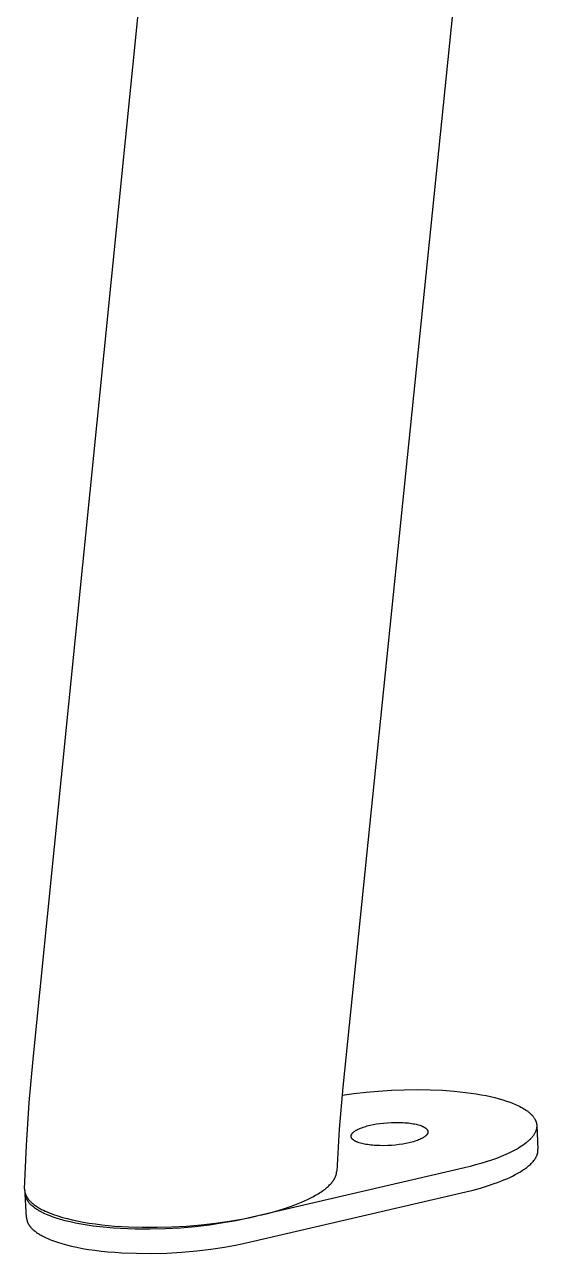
# Model space of a CAD drawing. Header units: millimetres. Extents: x -2163 to 4354, y -841 to 3711.
# Drawn here: x -1384.9 to -1299.9, y 616.2 to 811.9 of the extents above; entities that cross this region are included whole.
import ezdxf

# ---------------------------------------------------------------- set-up
doc = ezdxf.new("R2010")
doc.units = ezdxf.units.MM
doc.header["$MEASUREMENT"] = 0
doc.layers.add('Utwórz2D linie widoczne', color=7, linetype='Continuous', true_color=0x000000)

msp = doc.modelspace()

# ---------------------------------------------------------------- linework, layer by layer
at = {"layer": 'Utwórz2D linie widoczne'}
for p, q in [((-1383.56, 647.09), (-1348.4, 996.62)), ((-1299.89, 978.99), (-1334.2, 642.65)), ((-1384.17, 640.22), (-1383.56, 647.09)), ((-1334.2, 642.65), (-1334.79, 635.95)), ((-1330.53, 641.85), (-1328.53, 642.03)), ((-1328.53, 642.03), (-1326.49, 642.16)), ((-1326.49, 642.16), (-1324.43, 642.24)), ((-1324.43, 642.24), (-1322.37, 642.27)), ((-1322.37, 642.27), (-1320.34, 642.24)), ((-1320.34, 642.24), (-1318.37, 642.15)), ((-1318.37, 642.15), (-1316.47, 642.01)), ((-1384.63, 633.35), (-1384.17, 640.22)), ((-1334.32, 641.36), (-1332.47, 641.62)), ((-1332.47, 641.62), (-1330.53, 641.85)), ((-1316.47, 642.01), (-1314.67, 641.82)), ((-1314.67, 641.82), (-1313.81, 641.71)), ((-1313.81, 641.71), (-1312.98, 641.58)), ((-1312.98, 641.58), (-1312.18, 641.44)), ((-1312.18, 641.44), (-1311.42, 641.3)), ((-1311.42, 641.3), (-1310.69, 641.14)), ((-1310.69, 641.14), (-1310, 640.98)), ((-1310, 640.98), (-1309.34, 640.8)), ((-1309.34, 640.8), (-1308.72, 640.62)), ((-1308.72, 640.62), (-1308.14, 640.44)), ((-1308.14, 640.44), (-1307.59, 640.25)), ((-1307.59, 640.25), (-1307.08, 640.05)), ((-1307.08, 640.05), (-1306.84, 639.95)), ((-1306.84, 639.95), (-1306.61, 639.85)), ((-1306.61, 639.85), (-1306.35, 639.73)), ((-1306.35, 639.73), (-1306.1, 639.6)), ((-1306.1, 639.6), (-1305.86, 639.48)), ((-1305.86, 639.48), (-1305.62, 639.35)), ((-1305.62, 639.35), (-1305.4, 639.22)), ((-1305.4, 639.22), (-1305.18, 639.08)), ((-1305.18, 639.08), (-1304.97, 638.94)), ((-1304.97, 638.94), (-1304.88, 638.87)), ((-1304.88, 638.87), (-1304.78, 638.8)), ((-1304.78, 638.8), (-1304.68, 638.73)), ((-1304.68, 638.73), (-1304.59, 638.65)), ((-1304.59, 638.65), (-1304.51, 638.58)), ((-1304.51, 638.58), (-1304.42, 638.5)), ((-1304.42, 638.5), (-1304.34, 638.43)), ((-1304.34, 638.43), (-1304.26, 638.35)), ((-1304.26, 638.35), (-1304.18, 638.28)), ((-1304.18, 638.28), (-1304.11, 638.2)), ((-1304.11, 638.2), (-1304.04, 638.12)), ((-1304.04, 638.12), (-1303.97, 638.04)), ((-1331.42, 636.11), (-1331.22, 636.19)), ((-1331.22, 636.19), (-1331.01, 636.26)), ((-1331.01, 636.26), (-1330.79, 636.33)), ((-1330.79, 636.33), (-1330.57, 636.4)), ((-1330.57, 636.4), (-1330.35, 636.46)), ((-1330.35, 636.46), (-1330.12, 636.52)), ((-1330.12, 636.52), (-1329.88, 636.58)), ((-1329.88, 636.58), (-1329.4, 636.68)), ((-1329.4, 636.68), (-1328.87, 636.78)), ((-1328.87, 636.78), (-1328.31, 636.86)), ((-1328.31, 636.86), (-1327.73, 636.93)), ((-1327.73, 636.93), (-1327.12, 636.98)), ((-1327.12, 636.98), (-1326.49, 637.02)), ((-1326.49, 637.02), (-1325.87, 637.03)), ((-1325.87, 637.03), (-1325.25, 637.03)), ((-1325.25, 637.03), (-1324.65, 637.01)), ((-1324.65, 637.01), (-1324.35, 636.99)), ((-1324.35, 636.99), (-1324.07, 636.97)), ((-1324.07, 636.97), (-1323.79, 636.94)), ((-1323.79, 636.94), (-1323.53, 636.91)), ((-1323.53, 636.91), (-1323.27, 636.87)), ((-1323.27, 636.87), (-1323.02, 636.83)), ((-1323.02, 636.83), (-1322.79, 636.79)), ((-1322.79, 636.79), (-1322.57, 636.74)), ((-1322.57, 636.74), (-1322.36, 636.69)), ((-1322.36, 636.69), (-1322.17, 636.63)), ((-1322.17, 636.63), (-1321.98, 636.58)), ((-1321.98, 636.58), (-1321.81, 636.52)), ((-1321.81, 636.52), (-1321.73, 636.49)), ((-1321.73, 636.49), (-1321.66, 636.46)), ((-1321.66, 636.46), (-1321.58, 636.43)), ((-1321.58, 636.43), (-1321.51, 636.4)), ((-1321.51, 636.4), (-1321.45, 636.37)), ((-1321.45, 636.37), (-1321.38, 636.34)), ((-1321.38, 636.34), (-1321.32, 636.3)), ((-1321.32, 636.3), (-1321.26, 636.27)), ((-1321.26, 636.27), (-1321.2, 636.24)), ((-1321.2, 636.24), (-1321.14, 636.2)), ((-1321.14, 636.2), (-1321.09, 636.16)), ((-1321.09, 636.16), (-1321.06, 636.14)), ((-1321.06, 636.14), (-1321.04, 636.13)), ((-1303.97, 638.04), (-1303.91, 637.96)), ((-1303.91, 637.96), (-1303.84, 637.88)), ((-1303.84, 637.88), (-1303.79, 637.8)), ((-1303.79, 637.8), (-1303.73, 637.72)), ((-1303.73, 637.72), (-1303.68, 637.64)), ((-1303.68, 637.64), (-1303.63, 637.55)), ((-1303.63, 637.55), (-1303.61, 637.51)), ((-1303.61, 637.51), (-1303.59, 637.47)), ((-1303.59, 637.47), (-1303.57, 637.43)), ((-1303.57, 637.43), (-1303.55, 637.39)), ((-1303.55, 637.39), (-1303.53, 637.34)), ((-1303.53, 637.34), (-1303.51, 637.3)), ((-1303.51, 637.3), (-1303.5, 637.26)), ((-1303.5, 637.26), (-1303.48, 637.22)), ((-1303.48, 637.22), (-1303.46, 637.17)), ((-1303.46, 637.17), (-1303.45, 637.13)), ((-1303.45, 637.13), (-1303.44, 637.09)), ((-1303.44, 637.09), (-1303.42, 637.05)), ((-1303.42, 637.05), (-1303.41, 637)), ((-1303.41, 637), (-1303.4, 636.96)), ((-1303.4, 636.96), (-1303.39, 636.92)), ((-1303.39, 636.92), (-1303.38, 636.87)), ((-1303.38, 636.87), (-1303.37, 636.83)), ((-1303.37, 636.83), (-1303.37, 636.78)), ((-1303.37, 636.78), (-1303.36, 636.74)), ((-1303.36, 636.16), (-1303.37, 636.12)), ((-1303.36, 636.74), (-1303.35, 636.7)), ((-1303.35, 636.25), (-1303.36, 636.21)), ((-1303.36, 636.21), (-1303.36, 636.16)), ((-1303.35, 636.7), (-1303.35, 636.65)), ((-1303.35, 636.65), (-1303.35, 636.61)), ((-1303.35, 636.61), (-1303.34, 636.56)), ((-1303.34, 636.39), (-1303.35, 636.34)), ((-1303.35, 636.34), (-1303.35, 636.3)), ((-1303.35, 636.3), (-1303.35, 636.25)), ((-1303.34, 636.56), (-1303.34, 636.52)), ((-1303.34, 636.52), (-1303.34, 636.48)), ((-1303.34, 636.52), (-1303.14, 632.77)), ((-1303.34, 636.48), (-1303.34, 636.43)), ((-1303.34, 636.43), (-1303.34, 636.39)), ((-1334.79, 635.95), (-1335.2, 629.24)), ((-1332.91, 634.88), (-1332.9, 634.89)), ((-1332.91, 634.87), (-1332.91, 634.88)), ((-1332.91, 634.85), (-1332.91, 634.87)), ((-1332.91, 634.84), (-1332.91, 634.85)), ((-1332.91, 634.83), (-1332.91, 634.84)), ((-1332.91, 634.82), (-1332.91, 634.83)), ((-1332.91, 634.81), (-1332.91, 634.82)), ((-1332.91, 634.8), (-1332.91, 634.81)), ((-1332.9, 634.78), (-1332.91, 634.8)), ((-1332.9, 634.95), (-1332.89, 634.96)), ((-1332.9, 634.94), (-1332.9, 634.95)), ((-1332.9, 634.92), (-1332.9, 634.94)), ((-1332.9, 634.91), (-1332.9, 634.92)), ((-1332.9, 634.9), (-1332.9, 634.91)), ((-1332.9, 634.89), (-1332.9, 634.9)), ((-1332.9, 634.77), (-1332.9, 634.78)), ((-1332.9, 634.76), (-1332.9, 634.77)), ((-1332.9, 634.75), (-1332.9, 634.76)), ((-1332.9, 634.74), (-1332.9, 634.75)), ((-1332.9, 634.73), (-1332.9, 634.74)), ((-1332.89, 634.72), (-1332.9, 634.73)), ((-1332.89, 634.98), (-1332.88, 635)), ((-1332.89, 634.97), (-1332.89, 634.98)), ((-1332.89, 634.96), (-1332.89, 634.97)), ((-1332.89, 634.7), (-1332.89, 634.72)), ((-1332.89, 634.69), (-1332.89, 634.7)), ((-1332.89, 634.68), (-1332.89, 634.69)), ((-1332.88, 634.67), (-1332.89, 634.68)), ((-1332.88, 635.02), (-1332.87, 635.03)), ((-1332.88, 635.01), (-1332.88, 635.02)), ((-1332.88, 635), (-1332.88, 635.01)), ((-1332.88, 634.66), (-1332.88, 634.67)), ((-1332.87, 634.65), (-1332.88, 634.66)), ((-1332.87, 635.04), (-1332.86, 635.06)), ((-1332.87, 635.03), (-1332.87, 635.04)), ((-1332.87, 634.64), (-1332.87, 634.65)), ((-1332.87, 634.63), (-1332.87, 634.64)), ((-1332.86, 634.62), (-1332.87, 634.63)), ((-1332.86, 635.07), (-1332.85, 635.08)), ((-1332.86, 635.06), (-1332.86, 635.07)), ((-1332.86, 634.6), (-1332.86, 634.62)), ((-1332.85, 634.59), (-1332.86, 634.6)), ((-1332.85, 635.09), (-1332.84, 635.11)), ((-1332.85, 635.08), (-1332.85, 635.09)), ((-1332.85, 634.58), (-1332.85, 634.59)), ((-1332.84, 634.57), (-1332.85, 634.58)), ((-1332.84, 635.11), (-1332.82, 635.14)), ((-1332.84, 634.56), (-1332.84, 634.57)), ((-1332.82, 634.54), (-1332.84, 634.56)), ((-1332.82, 635.14), (-1332.81, 635.16)), ((-1332.81, 634.52), (-1332.82, 634.54)), ((-1332.81, 635.16), (-1332.8, 635.19)), ((-1332.8, 634.5), (-1332.81, 634.52)), ((-1332.8, 635.19), (-1332.78, 635.21)), ((-1332.78, 634.47), (-1332.8, 634.5)), ((-1332.78, 635.21), (-1332.76, 635.23)), ((-1332.77, 634.45), (-1332.78, 634.47)), ((-1332.75, 634.43), (-1332.77, 634.45)), ((-1332.76, 635.23), (-1332.75, 635.26)), ((-1332.75, 635.26), (-1332.73, 635.28)), ((-1332.73, 634.41), (-1332.75, 634.43)), ((-1332.73, 635.28), (-1332.71, 635.31)), ((-1332.71, 634.39), (-1332.73, 634.41)), ((-1332.71, 635.31), (-1332.69, 635.33)), ((-1332.7, 634.37), (-1332.71, 634.39)), ((-1332.68, 634.35), (-1332.7, 634.37)), ((-1332.69, 635.33), (-1332.67, 635.35)), ((-1332.66, 634.33), (-1332.68, 634.35)), ((-1332.67, 635.35), (-1332.64, 635.38)), ((-1332.63, 634.31), (-1332.66, 634.33)), ((-1332.64, 635.38), (-1332.62, 635.4)), ((-1332.61, 634.29), (-1332.63, 634.31)), ((-1332.62, 635.4), (-1332.6, 635.43)), ((-1332.59, 634.27), (-1332.61, 634.29)), ((-1332.6, 635.43), (-1332.57, 635.45)), ((-1332.57, 634.25), (-1332.59, 634.27)), ((-1332.57, 635.45), (-1332.55, 635.47)), ((-1332.54, 634.23), (-1332.57, 634.25)), ((-1332.55, 635.47), (-1332.52, 635.5)), ((-1332.52, 634.22), (-1332.54, 634.23)), ((-1332.52, 635.5), (-1332.46, 635.54)), ((-1332.49, 634.2), (-1332.52, 634.22)), ((-1332.44, 634.16), (-1332.49, 634.2)), ((-1332.46, 635.54), (-1332.4, 635.59)), ((-1332.4, 635.59), (-1332.34, 635.64)), ((-1332.34, 635.64), (-1332.27, 635.68)), ((-1332.27, 635.68), (-1332.2, 635.73)), ((-1332.2, 635.73), (-1332.12, 635.77)), ((-1332.12, 635.77), (-1332.04, 635.82)), ((-1332.04, 635.82), (-1331.96, 635.86)), ((-1331.96, 635.86), (-1331.88, 635.91)), ((-1331.88, 635.91), (-1331.79, 635.95)), ((-1331.79, 635.95), (-1331.61, 636.03)), ((-1331.61, 636.03), (-1331.42, 636.11)), ((-1322.15, 634.25), (-1322.35, 634.17)), ((-1321.96, 634.33), (-1322.15, 634.25)), ((-1321.78, 634.41), (-1321.96, 634.33)), ((-1321.69, 634.45), (-1321.78, 634.41)), ((-1321.61, 634.5), (-1321.69, 634.45)), ((-1321.52, 634.54), (-1321.61, 634.5)), ((-1321.45, 634.59), (-1321.52, 634.54)), ((-1321.37, 634.63), (-1321.45, 634.59)), ((-1321.3, 634.68), (-1321.37, 634.63)), ((-1321.23, 634.72), (-1321.3, 634.68)), ((-1321.17, 634.77), (-1321.23, 634.72)), ((-1321.11, 634.82), (-1321.17, 634.77)), ((-1321.08, 634.84), (-1321.11, 634.82)), ((-1321.05, 634.86), (-1321.08, 634.84)), ((-1321.02, 634.89), (-1321.05, 634.86)), ((-1321.04, 636.13), (-1321.01, 636.11)), ((-1321, 634.91), (-1321.02, 634.89)), ((-1321.01, 636.11), (-1320.99, 636.09)), ((-1320.97, 634.93), (-1321, 634.91)), ((-1320.99, 636.09), (-1320.97, 636.07)), ((-1320.97, 636.07), (-1320.94, 636.05)), ((-1320.95, 634.96), (-1320.97, 634.93)), ((-1320.93, 634.98), (-1320.95, 634.96)), ((-1320.94, 636.05), (-1320.92, 636.03)), ((-1320.9, 635.01), (-1320.93, 634.98)), ((-1320.92, 636.03), (-1320.9, 636.01)), ((-1320.9, 636.01), (-1320.88, 635.99)), ((-1320.88, 635.03), (-1320.9, 635.01)), ((-1320.88, 635.99), (-1320.86, 635.97)), ((-1320.86, 635.05), (-1320.88, 635.03)), ((-1320.86, 635.97), (-1320.84, 635.95)), ((-1320.84, 635.08), (-1320.86, 635.05)), ((-1320.84, 635.95), (-1320.83, 635.93)), ((-1320.82, 635.1), (-1320.84, 635.08)), ((-1320.83, 635.93), (-1320.81, 635.91)), ((-1320.81, 635.13), (-1320.82, 635.1)), ((-1320.81, 635.91), (-1320.79, 635.89)), ((-1320.79, 635.15), (-1320.81, 635.13)), ((-1320.79, 635.89), (-1320.78, 635.86)), ((-1320.78, 635.17), (-1320.79, 635.15)), ((-1320.78, 635.86), (-1320.77, 635.84)), ((-1320.76, 635.2), (-1320.78, 635.17)), ((-1320.77, 635.84), (-1320.75, 635.82)), ((-1320.75, 635.22), (-1320.76, 635.2)), ((-1320.75, 635.82), (-1320.74, 635.8)), ((-1320.74, 635.25), (-1320.75, 635.22)), ((-1320.74, 635.8), (-1320.73, 635.79)), ((-1320.72, 635.27), (-1320.74, 635.25)), ((-1320.73, 635.79), (-1320.73, 635.78)), ((-1320.73, 635.78), (-1320.72, 635.77)), ((-1320.72, 635.77), (-1320.72, 635.76)), ((-1320.72, 635.76), (-1320.71, 635.75)), ((-1320.71, 635.29), (-1320.72, 635.28)), ((-1320.72, 635.28), (-1320.72, 635.27)), ((-1320.71, 635.75), (-1320.71, 635.73)), ((-1320.71, 635.73), (-1320.71, 635.72)), ((-1320.71, 635.72), (-1320.7, 635.71)), ((-1320.7, 635.32), (-1320.71, 635.31)), ((-1320.71, 635.31), (-1320.71, 635.29)), ((-1320.7, 635.71), (-1320.7, 635.7)), ((-1320.7, 635.7), (-1320.69, 635.69)), ((-1320.69, 635.35), (-1320.7, 635.34)), ((-1320.7, 635.34), (-1320.7, 635.33)), ((-1320.7, 635.33), (-1320.7, 635.32)), ((-1320.69, 635.69), (-1320.69, 635.68)), ((-1320.69, 635.68), (-1320.69, 635.67)), ((-1320.69, 635.67), (-1320.68, 635.66)), ((-1320.68, 635.39), (-1320.69, 635.38)), ((-1320.69, 635.38), (-1320.69, 635.37)), ((-1320.69, 635.37), (-1320.69, 635.35)), ((-1320.68, 635.66), (-1320.68, 635.64)), ((-1320.68, 635.64), (-1320.68, 635.63)), ((-1320.68, 635.63), (-1320.68, 635.62)), ((-1320.68, 635.62), (-1320.67, 635.61)), ((-1320.67, 635.44), (-1320.68, 635.42)), ((-1320.68, 635.42), (-1320.68, 635.41)), ((-1320.68, 635.41), (-1320.68, 635.4)), ((-1320.68, 635.4), (-1320.68, 635.39)), ((-1320.67, 635.61), (-1320.67, 635.6)), ((-1320.67, 635.6), (-1320.67, 635.59)), ((-1320.67, 635.59), (-1320.67, 635.58)), ((-1320.67, 635.58), (-1320.67, 635.56)), ((-1320.67, 635.56), (-1320.67, 635.55)), ((-1320.67, 635.55), (-1320.67, 635.54)), ((-1320.67, 635.54), (-1320.67, 635.53)), ((-1320.67, 635.53), (-1320.67, 635.52)), ((-1320.67, 635.52), (-1320.67, 635.51)), ((-1320.67, 635.51), (-1320.67, 635.5)), ((-1320.67, 635.5), (-1320.67, 635.48)), ((-1320.67, 635.48), (-1320.67, 635.47)), ((-1320.67, 635.47), (-1320.67, 635.46)), ((-1320.67, 635.46), (-1320.67, 635.45)), ((-1320.67, 635.45), (-1320.67, 635.44)), ((-1304.5, 634.24), (-1304.59, 634.15)), ((-1304.4, 634.33), (-1304.5, 634.24)), ((-1304.32, 634.42), (-1304.4, 634.33)), ((-1304.23, 634.51), (-1304.32, 634.42)), ((-1304.15, 634.6), (-1304.23, 634.51)), ((-1304.07, 634.7), (-1304.15, 634.6)), ((-1304, 634.79), (-1304.07, 634.7)), ((-1303.93, 634.88), (-1304, 634.79)), ((-1303.86, 634.97), (-1303.93, 634.88)), ((-1303.8, 635.06), (-1303.86, 634.97)), ((-1303.74, 635.16), (-1303.8, 635.06)), ((-1303.69, 635.25), (-1303.74, 635.16)), ((-1303.64, 635.34), (-1303.69, 635.25)), ((-1303.59, 635.43), (-1303.64, 635.34)), ((-1303.55, 635.52), (-1303.59, 635.43)), ((-1303.53, 635.57), (-1303.55, 635.52)), ((-1303.51, 635.62), (-1303.53, 635.57)), ((-1303.5, 635.66), (-1303.51, 635.62)), ((-1303.48, 635.71), (-1303.5, 635.66)), ((-1303.46, 635.75), (-1303.48, 635.71)), ((-1303.45, 635.8), (-1303.46, 635.75)), ((-1303.43, 635.84), (-1303.45, 635.8)), ((-1303.42, 635.89), (-1303.43, 635.84)), ((-1303.41, 635.94), (-1303.42, 635.89)), ((-1303.4, 635.98), (-1303.41, 635.94)), ((-1303.39, 636.03), (-1303.4, 635.98)), ((-1303.38, 636.07), (-1303.39, 636.03)), ((-1303.37, 636.12), (-1303.38, 636.07)), ((-1384.92, 626.46), (-1384.63, 633.35)), ((-1332.38, 634.12), (-1332.44, 634.16)), ((-1332.32, 634.09), (-1332.38, 634.12)), ((-1332.26, 634.06), (-1332.32, 634.09)), ((-1332.2, 634.02), (-1332.26, 634.06)), ((-1332.13, 633.99), (-1332.2, 634.02)), ((-1332.07, 633.96), (-1332.13, 633.99)), ((-1332, 633.93), (-1332.07, 633.96)), ((-1331.92, 633.9), (-1332, 633.93)), ((-1331.85, 633.87), (-1331.92, 633.9)), ((-1331.77, 633.84), (-1331.85, 633.87)), ((-1331.6, 633.78), (-1331.77, 633.84)), ((-1331.41, 633.72), (-1331.6, 633.78)), ((-1331.22, 633.67), (-1331.41, 633.72)), ((-1331.01, 633.62), (-1331.22, 633.67)), ((-1330.79, 633.57), (-1331.01, 633.62)), ((-1330.55, 633.53), (-1330.79, 633.57)), ((-1330.31, 633.49), (-1330.55, 633.53)), ((-1330.05, 633.45), (-1330.31, 633.49)), ((-1329.78, 633.42), (-1330.05, 633.45)), ((-1329.51, 633.39), (-1329.78, 633.42)), ((-1329.22, 633.37), (-1329.51, 633.39)), ((-1328.93, 633.35), (-1329.22, 633.37)), ((-1328.33, 633.33), (-1328.93, 633.35)), ((-1327.7, 633.32), (-1328.33, 633.33)), ((-1327.08, 633.34), (-1327.7, 633.32)), ((-1326.45, 633.38), (-1327.08, 633.34)), ((-1325.84, 633.43), (-1326.45, 633.38)), ((-1325.25, 633.5), (-1325.84, 633.43)), ((-1324.69, 633.58), (-1325.25, 633.5)), ((-1324.17, 633.68), (-1324.69, 633.58)), ((-1323.68, 633.78), (-1324.17, 633.68)), ((-1323.45, 633.84), (-1323.68, 633.78)), ((-1323.22, 633.9), (-1323.45, 633.84)), ((-1322.99, 633.96), (-1323.22, 633.9)), ((-1322.77, 634.03), (-1322.99, 633.96)), ((-1322.56, 634.1), (-1322.77, 634.03)), ((-1322.35, 634.17), (-1322.56, 634.1)), ((-1307.56, 632.23), (-1307.9, 632.07)), ((-1307.23, 632.4), (-1307.56, 632.23)), ((-1306.91, 632.56), (-1307.23, 632.4)), ((-1306.6, 632.73), (-1306.91, 632.56)), ((-1306.3, 632.9), (-1306.6, 632.73)), ((-1306.02, 633.07), (-1306.3, 632.9)), ((-1305.75, 633.25), (-1306.02, 633.07)), ((-1305.49, 633.43), (-1305.75, 633.25)), ((-1305.24, 633.6), (-1305.49, 633.43)), ((-1305.01, 633.78), (-1305.24, 633.6)), ((-1304.9, 633.87), (-1305.01, 633.78)), ((-1304.79, 633.97), (-1304.9, 633.87)), ((-1304.69, 634.06), (-1304.79, 633.97)), ((-1304.59, 634.15), (-1304.69, 634.06)), ((-1303.19, 632.17), (-1303.18, 632.23)), ((-1303.18, 632.23), (-1303.17, 632.29)), ((-1303.17, 632.29), (-1303.16, 632.35)), ((-1303.16, 632.35), (-1303.15, 632.41)), ((-1303.15, 632.41), (-1303.14, 632.47)), ((-1303.14, 632.71), (-1303.14, 632.77)), ((-1303.14, 632.65), (-1303.14, 632.71)), ((-1303.14, 632.59), (-1303.14, 632.65)), ((-1303.14, 632.53), (-1303.14, 632.59)), ((-1303.14, 632.47), (-1303.14, 632.53)), ((-1312.23, 630.49), (-1313.09, 630.25)), ((-1311.38, 630.75), (-1312.23, 630.49)), ((-1310.55, 631.02), (-1311.38, 630.75)), ((-1309.76, 631.3), (-1310.55, 631.02)), ((-1308.99, 631.6), (-1309.76, 631.3)), ((-1308.25, 631.91), (-1308.99, 631.6)), ((-1307.9, 632.07), (-1308.25, 631.91)), ((-1304.49, 630.23), (-1304.36, 630.35)), ((-1304.36, 630.35), (-1304.24, 630.47)), ((-1304.24, 630.47), (-1304.12, 630.59)), ((-1304.12, 630.59), (-1304.01, 630.71)), ((-1304.01, 630.71), (-1303.9, 630.83)), ((-1303.9, 630.83), (-1303.8, 630.96)), ((-1303.8, 630.96), (-1303.76, 631.02)), ((-1303.76, 631.02), (-1303.71, 631.08)), ((-1303.71, 631.08), (-1303.67, 631.14)), ((-1303.67, 631.14), (-1303.63, 631.2)), ((-1303.63, 631.2), (-1303.59, 631.26)), ((-1303.59, 631.26), (-1303.55, 631.32)), ((-1303.55, 631.32), (-1303.51, 631.38)), ((-1303.51, 631.38), (-1303.48, 631.44)), ((-1303.48, 631.44), (-1303.44, 631.51)), ((-1303.44, 631.51), (-1303.41, 631.57)), ((-1303.41, 631.57), (-1303.38, 631.63)), ((-1303.38, 631.63), (-1303.35, 631.69)), ((-1303.35, 631.69), (-1303.33, 631.75)), ((-1303.33, 631.75), (-1303.3, 631.81)), ((-1303.3, 631.81), (-1303.28, 631.87)), ((-1303.28, 631.87), (-1303.26, 631.93)), ((-1303.26, 631.93), (-1303.24, 631.99)), ((-1303.24, 631.99), (-1303.22, 632.05)), ((-1303.22, 632.05), (-1303.21, 632.11)), ((-1303.21, 632.11), (-1303.19, 632.17)), ((-1314.86, 629.8), (-1349.36, 621.79)), ((-1335.45, 628.28), (-1335.42, 628.34)), ((-1335.42, 628.34), (-1335.4, 628.4)), ((-1335.4, 628.4), (-1335.37, 628.46)), ((-1335.37, 628.46), (-1335.35, 628.52)), ((-1335.35, 628.52), (-1335.33, 628.58)), ((-1335.33, 628.58), (-1335.31, 628.64)), ((-1335.31, 628.64), (-1335.29, 628.7)), ((-1335.29, 628.7), (-1335.27, 628.76)), ((-1335.27, 628.76), (-1335.26, 628.82)), ((-1335.26, 628.82), (-1335.25, 628.88)), ((-1335.25, 628.88), (-1335.24, 628.94)), ((-1335.24, 628.94), (-1335.23, 629)), ((-1335.23, 629), (-1335.22, 629.06)), ((-1335.22, 629.06), (-1335.21, 629.12)), ((-1335.21, 629.18), (-1335.2, 629.24)), ((-1335.21, 629.12), (-1335.21, 629.18)), ((-1313.97, 630.02), (-1314.86, 629.8)), ((-1313.09, 630.25), (-1313.97, 630.02)), ((-1307.62, 628.28), (-1307.18, 628.49)), ((-1307.18, 628.49), (-1306.75, 628.71)), ((-1306.75, 628.71), (-1306.34, 628.94)), ((-1306.34, 628.94), (-1305.95, 629.17)), ((-1305.95, 629.17), (-1305.59, 629.4)), ((-1305.59, 629.4), (-1305.41, 629.51)), ((-1305.41, 629.51), (-1305.24, 629.63)), ((-1305.24, 629.63), (-1305.08, 629.75)), ((-1305.08, 629.75), (-1304.93, 629.87)), ((-1304.93, 629.87), (-1304.78, 629.99)), ((-1304.78, 629.99), (-1304.63, 630.11)), ((-1304.63, 630.11), (-1304.49, 630.23)), ((-1384.92, 626.46), (-1384.92, 626.4)), ((-1384.92, 626.4), (-1384.92, 626.35)), ((-1337.29, 626.25), (-1337.14, 626.36)), ((-1337.14, 626.36), (-1336.99, 626.47)), ((-1336.99, 626.47), (-1336.85, 626.59)), ((-1336.85, 626.59), (-1336.71, 626.71)), ((-1336.71, 626.71), (-1336.57, 626.84)), ((-1336.57, 626.84), (-1336.45, 626.95)), ((-1336.45, 626.95), (-1336.33, 627.07)), ((-1336.33, 627.07), (-1336.21, 627.19)), ((-1336.21, 627.19), (-1336.1, 627.32)), ((-1336.1, 627.32), (-1336, 627.43)), ((-1336, 627.43), (-1335.9, 627.55)), ((-1335.9, 627.55), (-1335.81, 627.68)), ((-1335.81, 627.68), (-1335.76, 627.74)), ((-1335.76, 627.74), (-1335.72, 627.8)), ((-1335.72, 627.8), (-1335.68, 627.86)), ((-1335.68, 627.86), (-1335.65, 627.92)), ((-1335.65, 627.92), (-1335.61, 627.98)), ((-1335.61, 627.98), (-1335.57, 628.04)), ((-1335.57, 628.04), (-1335.54, 628.1)), ((-1335.54, 628.1), (-1335.51, 628.16)), ((-1335.51, 628.16), (-1335.48, 628.22)), ((-1335.48, 628.22), (-1335.45, 628.28)), ((-1313.48, 626.26), (-1312.32, 626.58)), ((-1312.32, 626.58), (-1311.2, 626.91)), ((-1311.2, 626.91), (-1310.11, 627.28)), ((-1310.11, 627.28), (-1309.58, 627.47)), ((-1309.58, 627.47), (-1309.07, 627.66)), ((-1309.07, 627.66), (-1308.57, 627.86)), ((-1308.57, 627.86), (-1308.09, 628.07)), ((-1308.09, 628.07), (-1307.62, 628.28)), ((-1384.92, 626.35), (-1384.91, 626.29)), ((-1384.91, 626.29), (-1384.91, 626.23)), ((-1384.91, 626.23), (-1384.91, 626.18)), ((-1384.91, 626.18), (-1384.9, 626.12)), ((-1384.9, 626.12), (-1384.89, 626.06)), ((-1384.89, 626.06), (-1384.88, 626)), ((-1384.88, 626), (-1384.87, 625.95)), ((-1384.87, 625.95), (-1384.86, 625.9)), ((-1384.86, 625.9), (-1384.85, 625.84)), ((-1384.85, 625.84), (-1384.83, 625.79)), ((-1384.84, 625.75), (-1384.84, 625.81)), ((-1384.83, 625.69), (-1384.84, 625.75)), ((-1384.83, 625.79), (-1384.82, 625.73)), ((-1384.83, 625.63), (-1384.83, 625.69)), ((-1384.61, 621.86), (-1384.83, 625.68)), ((-1384.82, 625.57), (-1384.83, 625.63)), ((-1384.82, 625.73), (-1384.8, 625.68)), ((-1384.82, 625.51), (-1384.82, 625.57)), ((-1384.81, 625.45), (-1384.82, 625.51)), ((-1384.79, 625.39), (-1384.81, 625.45)), ((-1384.8, 625.68), (-1384.78, 625.63)), ((-1384.78, 625.33), (-1384.79, 625.39)), ((-1384.78, 625.63), (-1384.76, 625.58)), ((-1384.77, 625.27), (-1384.78, 625.33)), ((-1384.75, 625.21), (-1384.77, 625.27)), ((-1384.76, 625.58), (-1384.74, 625.52)), ((-1384.73, 625.15), (-1384.75, 625.21)), ((-1384.74, 625.52), (-1384.71, 625.46)), ((-1384.71, 625.09), (-1384.73, 625.15)), ((-1384.71, 625.46), (-1384.69, 625.4)), ((-1384.69, 625.03), (-1384.71, 625.09)), ((-1384.69, 625.4), (-1384.66, 625.34)), ((-1384.67, 624.98), (-1384.69, 625.03)), ((-1384.64, 624.92), (-1384.67, 624.98)), ((-1384.66, 625.34), (-1384.63, 625.29)), ((-1384.61, 624.86), (-1384.64, 624.92)), ((-1384.63, 625.29), (-1384.6, 625.23)), ((-1384.59, 624.8), (-1384.61, 624.86)), ((-1384.6, 625.23), (-1384.57, 625.18)), ((-1384.56, 624.75), (-1384.59, 624.8)), ((-1384.57, 625.18), (-1384.54, 625.12)), ((-1384.52, 624.69), (-1384.56, 624.75)), ((-1384.54, 625.12), (-1384.5, 625.07)), ((-1384.49, 624.63), (-1384.52, 624.69)), ((-1384.5, 625.07), (-1384.47, 625.02)), ((-1384.46, 624.58), (-1384.49, 624.63)), ((-1384.47, 625.02), (-1384.43, 624.96)), ((-1384.42, 624.52), (-1384.46, 624.58)), ((-1384.43, 624.96), (-1384.39, 624.91)), ((-1384.38, 624.47), (-1384.42, 624.52)), ((-1384.39, 624.91), (-1384.36, 624.86)), ((-1384.34, 624.41), (-1384.38, 624.47)), ((-1384.36, 624.86), (-1384.32, 624.81)), ((-1384.3, 624.36), (-1384.34, 624.41)), ((-1384.32, 624.81), (-1384.24, 624.71)), ((-1384.24, 624.71), (-1384.15, 624.61)), ((-1384.15, 624.61), (-1384.05, 624.51)), ((-1384.05, 624.51), (-1383.95, 624.41)), ((-1383.95, 624.41), (-1383.85, 624.31)), ((-1349.14, 617.94), (-1314.65, 625.97)), ((-1340.82, 624.32), (-1340.31, 624.54)), ((-1340.31, 624.54), (-1339.86, 624.75)), ((-1339.86, 624.75), (-1339.42, 624.96)), ((-1339.42, 624.96), (-1338.99, 625.19)), ((-1338.99, 625.19), (-1338.56, 625.43)), ((-1338.56, 625.43), (-1338.15, 625.67)), ((-1338.15, 625.67), (-1337.95, 625.79)), ((-1337.95, 625.79), (-1337.75, 625.92)), ((-1337.75, 625.92), (-1337.44, 626.14)), ((-1337.44, 626.14), (-1337.29, 626.25)), ((-1314.65, 625.97), (-1313.48, 626.26)), ((-1384.26, 624.3), (-1384.3, 624.36)), ((-1384.22, 624.25), (-1384.26, 624.3)), ((-1384.17, 624.19), (-1384.22, 624.25)), ((-1384.13, 624.14), (-1384.17, 624.19)), ((-1384.08, 624.08), (-1384.13, 624.14)), ((-1383.98, 623.98), (-1384.08, 624.08)), ((-1383.87, 623.87), (-1383.98, 623.98)), ((-1383.76, 623.77), (-1383.87, 623.87)), ((-1383.85, 624.31), (-1383.74, 624.21)), ((-1383.64, 623.67), (-1383.76, 623.77)), ((-1383.74, 624.21), (-1383.62, 624.11)), ((-1383.52, 623.57), (-1383.64, 623.67)), ((-1383.62, 624.11), (-1383.5, 624.02)), ((-1383.39, 623.47), (-1383.52, 623.57)), ((-1383.5, 624.02), (-1383.38, 623.92)), ((-1383.26, 623.37), (-1383.39, 623.47)), ((-1383.38, 623.92), (-1383.25, 623.82)), ((-1383.12, 623.28), (-1383.26, 623.37)), ((-1383.25, 623.82), (-1383.11, 623.73)), ((-1382.98, 623.18), (-1383.12, 623.28)), ((-1383.11, 623.73), (-1382.97, 623.64)), ((-1382.83, 623.09), (-1382.98, 623.18)), ((-1382.97, 623.64), (-1382.83, 623.55)), ((-1382.83, 623.55), (-1382.68, 623.45)), ((-1382.68, 623), (-1382.83, 623.09)), ((-1382.68, 623.45), (-1382.52, 623.36)), ((-1382.53, 622.91), (-1382.68, 623)), ((-1382.37, 622.82), (-1382.53, 622.91)), ((-1382.52, 623.36), (-1382.2, 623.18)), ((-1382.03, 622.65), (-1382.37, 622.82)), ((-1382.2, 623.18), (-1381.91, 623.04)), ((-1381.69, 622.48), (-1382.03, 622.65)), ((-1381.91, 623.04), (-1381.62, 622.9)), ((-1381.42, 622.36), (-1381.69, 622.48)), ((-1381.62, 622.9), (-1381.31, 622.77)), ((-1381.31, 622.77), (-1381, 622.63)), ((-1381, 622.63), (-1380.66, 622.5)), ((-1380.66, 622.5), (-1380.32, 622.38)), ((-1347.32, 622.26), (-1346, 622.59)), ((-1346, 622.59), (-1344.69, 622.96)), ((-1344.69, 622.96), (-1343.54, 623.31)), ((-1343.54, 623.31), (-1342.39, 623.7)), ((-1342.39, 623.7), (-1341.87, 623.9)), ((-1341.87, 623.9), (-1341.34, 624.1)), ((-1341.34, 624.1), (-1340.82, 624.32)), ((-1384.61, 621.86), (-1384.61, 621.8)), ((-1384.61, 621.8), (-1384.6, 621.74)), ((-1384.6, 621.74), (-1384.59, 621.68)), ((-1384.59, 621.68), (-1384.58, 621.63)), ((-1384.58, 621.63), (-1384.57, 621.57)), ((-1384.57, 621.57), (-1384.56, 621.51)), ((-1384.56, 621.51), (-1384.55, 621.45)), ((-1384.55, 621.45), (-1384.53, 621.39)), ((-1384.53, 621.39), (-1384.52, 621.34)), ((-1384.52, 621.34), (-1384.5, 621.28)), ((-1384.5, 621.28), (-1384.48, 621.22)), ((-1384.48, 621.22), (-1384.45, 621.17)), ((-1384.45, 621.17), (-1384.43, 621.11)), ((-1384.43, 621.11), (-1384.41, 621.06)), ((-1384.41, 621.06), (-1384.38, 621)), ((-1384.38, 621), (-1384.35, 620.94)), ((-1384.35, 620.94), (-1384.32, 620.89)), ((-1384.32, 620.89), (-1384.29, 620.83)), ((-1384.29, 620.83), (-1384.26, 620.78)), ((-1384.26, 620.78), (-1384.22, 620.72)), ((-1384.22, 620.72), (-1384.19, 620.67)), ((-1384.19, 620.67), (-1384.15, 620.62)), ((-1384.15, 620.62), (-1384.11, 620.56)), ((-1384.11, 620.56), (-1384.07, 620.51)), ((-1384.07, 620.51), (-1384.03, 620.46)), ((-1381.14, 622.24), (-1381.42, 622.36)), ((-1380.85, 622.13), (-1381.14, 622.24)), ((-1380.54, 622.01), (-1380.85, 622.13)), ((-1380.23, 621.9), (-1380.54, 622.01)), ((-1380.32, 622.38), (-1379.64, 622.14)), ((-1379.9, 621.79), (-1380.23, 621.9)), ((-1379.2, 621.57), (-1379.9, 621.79)), ((-1379.64, 622.14), (-1378.88, 621.91)), ((-1378.45, 621.36), (-1379.2, 621.57)), ((-1378.88, 621.91), (-1378.12, 621.7)), ((-1377.64, 621.17), (-1378.45, 621.36)), ((-1378.12, 621.7), (-1377.33, 621.51)), ((-1376.79, 620.98), (-1377.64, 621.17)), ((-1377.33, 621.51), (-1376.53, 621.34)), ((-1375.9, 620.81), (-1376.79, 620.98)), ((-1376.53, 621.34), (-1375.58, 621.16)), ((-1374.95, 620.65), (-1375.9, 620.81)), ((-1375.58, 621.16), (-1374.63, 621)), ((-1373.97, 620.51), (-1374.95, 620.65)), ((-1374.63, 621), (-1373.63, 620.85)), ((-1372.94, 620.38), (-1373.97, 620.51)), ((-1373.63, 620.85), (-1372.62, 620.73)), ((-1372.62, 620.73), (-1370.61, 620.53)), ((-1370.61, 620.53), (-1368.37, 620.39)), ((-1361.53, 620.38), (-1359.14, 620.52)), ((-1359.14, 620.52), (-1356.77, 620.72)), ((-1355.44, 620.69), (-1357.72, 620.42)), ((-1356.77, 620.72), (-1354.51, 620.97)), ((-1353.28, 621.01), (-1355.44, 620.69)), ((-1354.51, 620.97), (-1352.26, 621.29)), ((-1351.24, 621.38), (-1353.28, 621.01)), ((-1352.26, 621.29), (-1350.04, 621.68)), ((-1349.36, 621.79), (-1351.24, 621.38)), ((-1350.04, 621.68), (-1348.94, 621.9)), ((-1348.94, 621.9), (-1347.85, 622.14)), ((-1384.03, 620.46), (-1383.99, 620.4)), ((-1383.99, 620.4), (-1383.95, 620.35)), ((-1383.95, 620.35), (-1383.9, 620.3)), ((-1383.9, 620.3), (-1383.81, 620.19)), ((-1383.81, 620.19), (-1383.7, 620.09)), ((-1383.7, 620.09), (-1383.6, 619.99)), ((-1383.6, 619.99), (-1383.49, 619.89)), ((-1383.49, 619.89), (-1383.37, 619.79)), ((-1383.37, 619.79), (-1383.25, 619.7)), ((-1383.25, 619.7), (-1383.13, 619.6)), ((-1383.13, 619.6), (-1383, 619.51)), ((-1383, 619.51), (-1382.86, 619.41)), ((-1382.86, 619.41), (-1382.72, 619.32)), ((-1382.72, 619.32), (-1382.58, 619.23)), ((-1382.58, 619.23), (-1382.43, 619.14)), ((-1382.43, 619.14), (-1382.28, 619.05)), ((-1382.28, 619.05), (-1382.12, 618.97)), ((-1382.12, 618.97), (-1381.8, 618.8)), ((-1381.8, 618.8), (-1381.47, 618.64)), ((-1381.47, 618.64), (-1381.2, 618.52)), ((-1371.87, 620.27), (-1372.94, 620.38)), ((-1370.77, 620.18), (-1371.87, 620.27)), ((-1369.64, 620.11), (-1370.77, 620.18)), ((-1367.31, 620.02), (-1369.64, 620.11)), ((-1368.37, 620.39), (-1366.12, 620.32)), ((-1364.92, 620.01), (-1367.31, 620.02)), ((-1366.12, 620.32), (-1363.82, 620.32)), ((-1362.49, 620.07), (-1364.92, 620.01)), ((-1363.82, 620.32), (-1361.53, 620.38)), ((-1360.08, 620.21), (-1362.49, 620.07)), ((-1357.72, 620.42), (-1360.08, 620.21)), ((-1381.2, 618.52), (-1380.92, 618.4)), ((-1380.92, 618.4), (-1380.63, 618.28)), ((-1380.63, 618.28), (-1380.32, 618.17)), ((-1380.32, 618.17), (-1380, 618.06)), ((-1380, 618.06), (-1379.67, 617.94)), ((-1379.67, 617.94), (-1378.97, 617.73)), ((-1378.97, 617.73), (-1378.22, 617.52)), ((-1378.22, 617.52), (-1377.42, 617.32)), ((-1377.42, 617.32), (-1376.57, 617.14)), ((-1376.57, 617.14), (-1375.67, 616.97)), ((-1375.67, 616.97), (-1374.73, 616.81)), ((-1374.73, 616.81), (-1373.74, 616.67)), ((-1373.74, 616.67), (-1372.72, 616.54)), ((-1359.86, 616.37), (-1357.5, 616.57)), ((-1357.5, 616.57), (-1355.23, 616.84)), ((-1355.23, 616.84), (-1353.06, 617.17)), ((-1353.06, 617.17), (-1351.03, 617.54)), ((-1351.03, 617.54), (-1349.14, 617.94)), ((-1372.72, 616.54), (-1371.65, 616.43)), ((-1371.65, 616.43), (-1370.55, 616.34)), ((-1370.55, 616.34), (-1369.42, 616.26)), ((-1369.42, 616.26), (-1367.09, 616.18)), ((-1367.09, 616.18), (-1364.7, 616.16)), ((-1364.7, 616.16), (-1362.27, 616.23)), ((-1362.27, 616.23), (-1359.86, 616.37))]:
    msp.add_line(p, q, dxfattribs=at)

doc.saveas('drawing.dxf')
